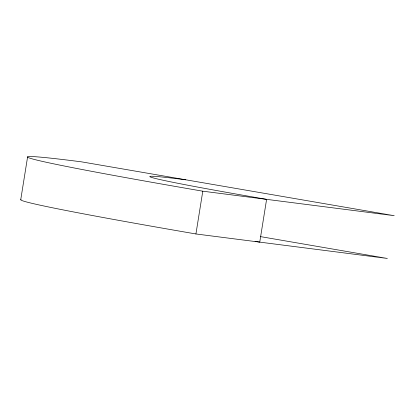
<?xml version="1.0" encoding="UTF-8"?>
<svg xmlns="http://www.w3.org/2000/svg" width="415" height="415" viewBox="0 0 415 415"><rect width="100%" height="100%" fill="white"/><g stroke="black" fill="none" stroke-linecap="round" stroke-linejoin="round"><path stroke-width="0.62" d="M20.75 199.646L27.603 156.875M260.392 236.597L387.397 258.462L195.932 233.961L202.785 191.191A371.363 7.128 9.1 0 1 81.516 161.845L394.25 215.691L202.785 191.191M195.932 233.961A371.363 7.128 9.1 0 1 21.108 199.475M185.759 179.794A247.579 4.752 9.1 0 0 266.606 199.356L259.754 242.127A247.579 4.752 9.1 0 1 255.023 241.312"/></g></svg>
